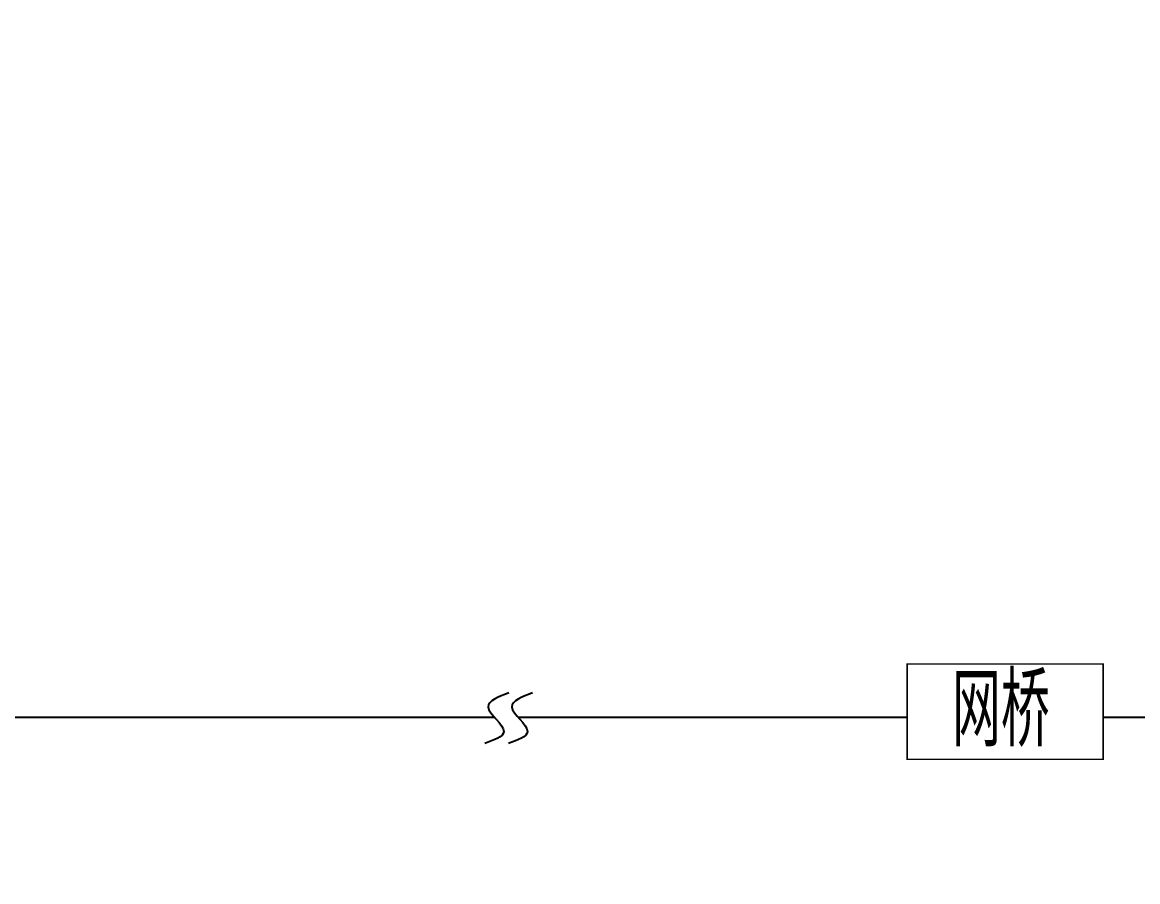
# Model space of a CAD drawing. Header units: millimetres. Extents: x -158656 to -149924, y -51573 to -51018.
# Drawn here: x -156983.5 to -156930.3, y -51278.6 to -51237.6 of the extents above; entities that cross this region are included whole.
import ezdxf

# ---------------------------------------------------------------- set-up
doc = ezdxf.new("R2010")
doc.units = ezdxf.units.MM
doc.header["$MEASUREMENT"] = 0
doc.layers.get('0').update_dxf_attribs({"lineweight": 15})
doc.layers.add('系统', color=7, linetype='Continuous')
doc.styles.add('XD2008', font='xd-hzs.shx', dxfattribs={"width": 0.7, "bigfont": 'xd-hztxt.shx'})

msp = doc.modelspace()

# ---------------------------------------------------------------- linework, layer by layer
at = {"color": 1, "const_width": 0.0673}
msp.add_lwpolyline([(-156941.283, -51268.229), (-156931.934, -51268.229), (-156931.934, -51272.771), (-156941.283, -51272.771)], close=True, dxfattribs=at)
at = {"layer": '系统', "color": 6}
for points in [[(-156960.96, -51270.778), (-157025.013, -51270.778), (-157025.013, -51278.609), (-157087.282, -51278.609), (-157087.282, -51237.622)], [(-156913.032, -51265.213), (-156913.032, -51270.778), (-156931.934, -51270.778)], [(-156941.283, -51270.778), (-156959.831, -51270.778)]]:
    msp.add_lwpolyline(points, dxfattribs=at)
for points in [[(-156960.276, -51269.607), (-156961.268, -51270.275), (-156960.523, -51271.444), (-156961.429, -51272.013)], [(-156959.148, -51269.607), (-156960.139, -51270.275), (-156959.394, -51271.444), (-156960.3, -51272.013)]]:
    msp.add_spline(points, degree=3, dxfattribs=at)

# ---------------------------------------------------------------- texts
at = {"color": 7, "style": 'XD2008', "width": 0.7}
msp.add_text('网桥', height=3.5, dxfattribs=at).set_placement((-156939.137, -51272.165))

doc.saveas('drawing.dxf')
